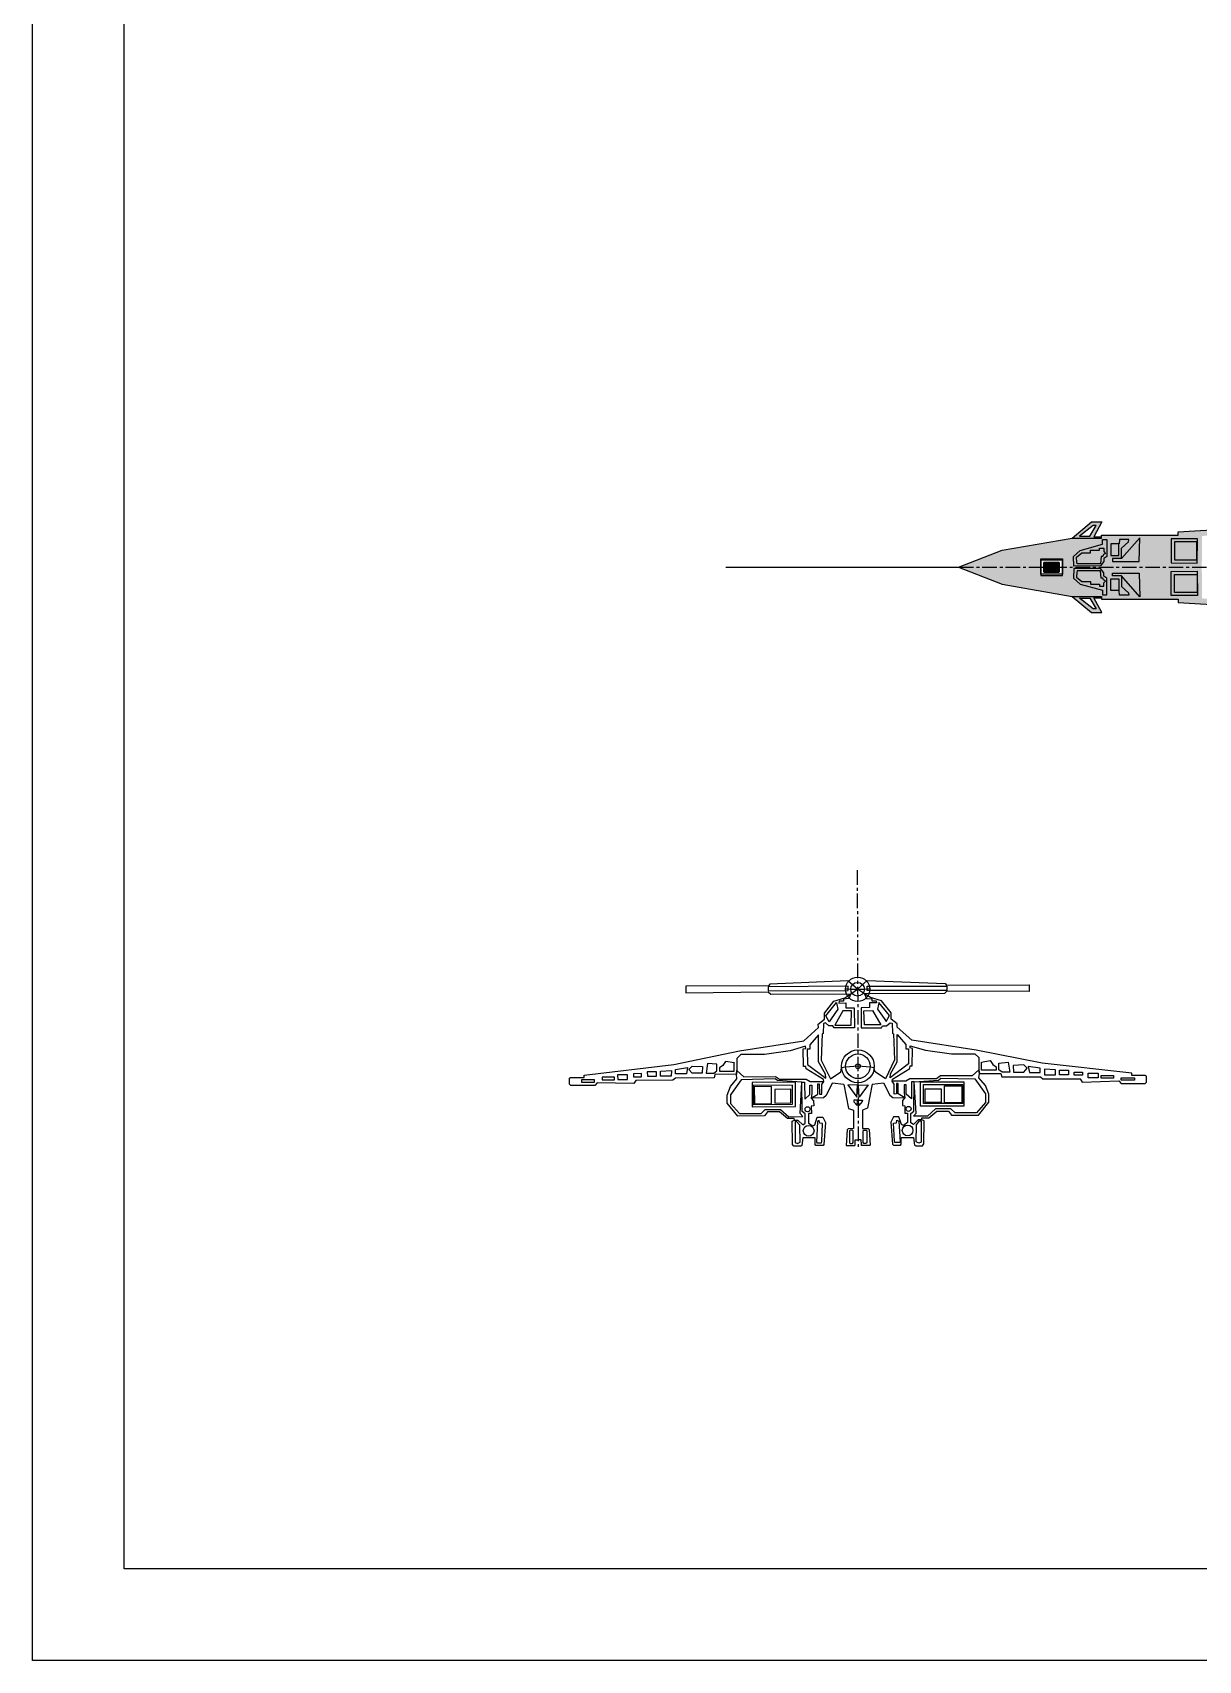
# Model space of a CAD drawing. Header units: millimetres. Extents: x -885 to 9945, y -392 to 6506.
# Drawn here: x -885 to 1656, y -392 to 3158 of the extents above; entities that cross this region are included whole.
import ezdxf

# ---------------------------------------------------------------- set-up
doc = ezdxf.new("R2010")
doc.units = ezdxf.units.MM
doc.linetypes.add('CENTER', pattern=[50.8, 31.75, -6.35, 6.35, -6.35])
doc.layers.get('0').update_dxf_attribs({"color": 50})
doc.layers.add('main', color=1, linetype='Continuous')

msp = doc.modelspace()

# ---------------------------------------------------------------- hatches: boundary and pattern name
at = {"layer": 'main'}
h = msp.add_hatch(dxfattribs=at)
h.set_pattern_fill('HONEY', color=256, style=0)
h.paths.add_polyline_path([(1663.53, 1992.056), (1359.542, 1992.017), (1359.546, 1973.985), (1312.998, 1973.973), (1312.997, 1976.741), (1312.993, 1976.741), (1312.993, 1992.011), (1132.756, 1991.988), (1228.45, 1954.898), (1381.022, 1928.383), (1444.871, 1928.383), (1445.038, 1922.028), (1611.746, 1922.028), (1611.713, 1915.129), (1809.086, 1903.233), (2109.664, 1817.859), (2286.34, 1722.551), (2317.45, 1738.197), (2436.301, 1738.197), (2454.965, 1760.19), (2705.809, 1762.126), (2771.248, 1711.289), (2836.718, 1710.158), (2836.718, 1717.995), (2830.432, 1716.536), (2829.451, 1734.016), (2829.879, 1746.999), (2830.185, 1756.27), (2830.008, 1780.15), (2901.612, 1771.024), (2901.612, 1762.811), (2830.185, 1756.27), (2829.879, 1746.999), (2901.429, 1754.597), (2901.429, 1747.113), (2829.451, 1734.016), (2835.87, 1727.557), (2900.228, 1740.53), (2900.228, 1732.746), (2836.718, 1717.995), (2836.718, 1717.649), (2862.35, 1717.649), (2862.35, 1721.273), (2890.642, 1721.273), (2890.642, 1724.898), (2907.81, 1724.898), (2907.81, 1773.707), (2900.798, 1773.707), (2900.798, 1780.472), (2892.335, 1780.472), (2892.335, 1786.03), (2885.806, 1786.03), (2885.97, 1790.632), (2891.285, 1791.391), (2890.144, 1805.636), (2905.605, 1805.636), (2905.132, 1832.436), (2905.084, 1835.138), (2899.137, 1835.138), (2897.867, 1867.929), (2890.377, 1867.929), (2890.377, 1873.48), (2884.807, 1873.48), (2884.801, 1882.015), (2906.781, 1882.015), (2906.781, 1888.992), (2965.223, 1888.992), (2965.223, 1897.002), (3025.476, 1897.002), (3025.476, 1903.204), (3065.04, 1903.204), (3064.791, 1909.038), (3090.3, 1909.038), (3090.3, 1914.666), (3112.184, 1914.666), (3112.184, 1920.618), (3133.654, 1920.207), (3382.462, 1634.967), (3396.004, 1651.992), (3138.448, 1948.242), (3155.43, 1980.059), (3286.33, 1973.696), (3340.813, 1973.696), (3345.486, 1970.786), (3392.352, 1980.135, -0.02326926), (3391.785, 1992.276), (2349.256, 1992.143), (2349.256, 1948.58), (2420.999, 1948.58), (2420.584, 1989.443), (2428.056, 1989.443), (2428.85, 1948.106), (2818.52, 1949.056), (2818.52, 1968.667), (2828.064, 1968.667), (2828.064, 1949.056), (3108.42, 1948.981), (3124.283, 1924.099), (3108.888, 1923.811), (3108.888, 1916.659), (3084.475, 1916.659), (3084.475, 1912.74), (3058.298, 1911.271), (3058.315, 1906.112), (3018.789, 1906.112), (3018.789, 1900.363), (2961.109, 1900.338), (2961.109, 1895.049), (2826.583, 1895.279), (2826.583, 1941.743), (2828.064, 1949.056), (2818.52, 1949.056), (2818.52, 1896.045), (2772.92, 1895.461), (2772.606, 1889.483), (2767.354, 1895.518), (2763.415, 1889.745), (2742.85, 1884.14), (2742.846, 1852.033), (2718.889, 1850.862), (2646.659, 1840.112), (2504.503, 1791.738), (2485.293, 1791.738), (2457.522, 1770.247), (2501.664, 1782.933), (2739.916, 1819.887), (2763.316, 1790.717), (2763.316, 1774.914), (2750.664, 1769.541), (2705.181, 1770.313), (2702.587, 1766.923), (2697.598, 1770.313), (2691.81, 1764.729), (2462.024, 1764.686), (2457.522, 1770.247), (2407.942, 1748.922, -0.53885353), (2340.982, 1793.013, -1), (2436.974, 1793.013, -0.29966885), (2407.942, 1748.922), (2457.522, 1770.247), (2485.293, 1791.738), (2504.503, 1791.738), (2646.659, 1840.112), (2718.889, 1850.862), (2742.846, 1852.033), (2742.85, 1884.14), (2763.415, 1889.745), (2697.24, 1889.745), (2427.923, 1845.41), (2428.85, 1948.106), (2420.999, 1948.58), (2422.056, 1844.444), (2348.462, 1854.142), (2347.424, 1942.015), (2349.256, 1948.58), (2338.584, 1950.277), (2340.221, 1852.591), (2255.291, 1862.563), (2250.174, 1942.499), (2243.84, 1941.757), (2251.348, 1820.78), (2069.634, 1908.67), (2069.634, 1942.576), (2250.174, 1942.499), (2255.291, 1862.563), (2340.221, 1852.591), (2338.584, 1950.277), (2072.167, 1950.277), (2072.167, 1992.107), (2062.681, 1992.107), (2062.681, 1948.499), (1814.248, 1948.499), (1814.966, 1990.271), (1805.276, 1990.271), (1803.574, 1910.513), (1664.196, 1924.147)])
h.paths.add_polyline_path([(1383.705, 1968.295), (1384.874, 1989.393), (1442.568, 1988.999), (1450.042, 1979.9), (1450.042, 1972.763), (1456.564, 1968.418), (1456.564, 1942.66), (1456.564, 1931.798), (1447.247, 1931.798), (1447.247, 1941.729), (1398.271, 1955.317)], flags=16)
h.paths.add_polyline_path([(1390.742, 1970.254), (1391.338, 1981.567), (1391.696, 1984.306), (1442.585, 1984.306), (1444.254, 1968.467), (1447.472, 1968.467), (1449.14, 1964.418), (1453.788, 1961.798), (1450.213, 1958.106), (1450.213, 1950.485), (1440.678, 1950.485), (1440.678, 1955.01), (1421.252, 1955.01), (1421.252, 1960.846), (1401.826, 1960.846)], flags=0)
h.paths.add_polyline_path([(1465.168, 1966.672), (1482.75, 1966.672), (1482.75, 1941.038), (1483.294, 1941.038), (1484.238, 1931.361), (1504.201, 1931.361), (1503.92, 1936.384), (1488.211, 1950.184), (1488.211, 1973.009), (1468.755, 1972.884), (1468.755, 1979.406), (1527.122, 1979.406), (1528.328, 1927.719), (1488.211, 1973.009), (1488.211, 1950.184), (1503.92, 1936.384), (1504.201, 1931.361), (1484.238, 1931.361), (1483.294, 1941.038), (1465.168, 1941.038)], flags=16)
h.paths.add_polyline_path([(1597.011, 1982.833), (1653.437, 1983.349), (1654.369, 1930.397), (1597.011, 1930.095)], flags=16)
h.paths.add_polyline_path([(1603.906, 1975.943), (1653.103, 1975.943), (1653.103, 1936.986), (1603.906, 1936.986)], flags=0)
h.paths.add_polyline_path([(1814.248, 1941.326), (2062.574, 1941.326), (2062.574, 1862.643), (1813.88, 1919.032), (1815.192, 1939.031)], flags=16)
h.paths.add_polyline_path([(1814.277, 1905.538), (1815.856, 1914.582), (1953.439, 1883.374), (1952.591, 1867.901)], flags=16)
h.paths.add_polyline_path([(1963.628, 1879.299), (1964.896, 1882.47), (2061.604, 1857.786), (2061.604, 1836.122), (1962.925, 1868.553)], flags=16)
h.paths.add_polyline_path([(2071.363, 1896.052), (2145.966, 1857.459), (2145.966, 1827.112), (2071.033, 1857.789)], flags=16)
h.paths.add_polyline_path([(2071.009, 1851.24), (2100.077, 1841.488), (2100.077, 1829.247), (2070.593, 1840.036)], flags=16)
h.paths.add_polyline_path([(2107.759, 1836.924), (2138.073, 1823.023), (2138.488, 1812.234), (2107.759, 1825.305)], flags=16)
h.paths.add_polyline_path([(2146.839, 1817.817), (2255.845, 1771.757), (2255.845, 1749.557), (2146.009, 1810.555)], flags=16)
h.paths.add_polyline_path([(2156.933, 1854.451), (2259.924, 1809.591), (2259.924, 1779.904), (2156.272, 1823.115)], flags=16)
h.paths.add_polyline_path([(2749.799, 1881.252), (2762.277, 1881.786), (2762.277, 1825.499), (2749.977, 1825.499)], flags=16)
h.paths.add_polyline_path([(2770.298, 1880.718), (2776.359, 1880.718), (2776.359, 1887.308), (2801.137, 1887.308), (2801.137, 1821.402), (2812.229, 1814.071), (2812.229, 1819.799), (2808.98, 1819.799), (2808.98, 1889.98), (2815.576, 1889.98), (2822.172, 1882.677), (2826.985, 1888.021), (2884.797, 1888.021), (2826.202, 1834.492), (2825.973, 1818.753), (2820.627, 1818.753), (2820.627, 1813.924), (2812.229, 1814.071), (2808.097, 1811.899), (2811.989, 1808.551), (2829.284, 1808.551), (2829.284, 1801.854), (2853.605, 1801.854), (2853.605, 1787.597), (2821.609, 1787.597), (2817.718, 1781.872), (2807.989, 1781.872), (2808.097, 1811.899), (2812.229, 1814.071), (2801.137, 1821.402), (2800.959, 1819.443), (2776.359, 1819.443), (2770.298, 1826.389)], flags=16)
h.paths.add_polyline_path([(2772.744, 1818.666), (2778.154, 1812.088), (2802.741, 1812.088), (2802.741, 1782.437), (2793.183, 1772.9), (2820.57, 1779.12), (2820.57, 1720.241), (2795.27, 1716.004), (2793.183, 1772.9), (2802.741, 1782.437), (2781.698, 1779.733), (2772.809, 1773.894)], flags=16)
h.paths.add_polyline_path([(2831.401, 1834.068), (2871.563, 1834.425), (2871.563, 1840.141), (2893.849, 1840.141), (2899.137, 1831.686), (2849.039, 1808.226), (2832.235, 1808.226)], flags=16)
h.paths.add_polyline_path([(2855.442, 1856.475), (2894.66, 1850.983), (2864.281, 1840.369), (2839.046, 1840.369)], flags=16)
h.paths.add_polyline_path([(2862.06, 1860.237), (2875.268, 1873.655), (2893.612, 1856.498)], flags=16)
h.paths.add_polyline_path([(2864.423, 1802.197), (2878.191, 1802.197), (2878.191, 1785.794), (2864.423, 1785.794)], flags=16)
h.paths.add_polyline_path([(1664.179, 2059.964), (1803.554, 2073.634), (1805.275, 1993.876), (1814.966, 1993.879), (1814.237, 2035.651), (2062.67, 2035.714), (2062.681, 1992.107), (2072.167, 1992.109), (2072.157, 2033.939), (2338.573, 2034.007), (2340.185, 2131.692), (2255.258, 2121.699), (2250.161, 2041.762), (2069.621, 2041.639), (2069.613, 2075.545), (2251.304, 2163.481), (2243.827, 2042.503), (2250.161, 2041.762), (2255.258, 2121.699), (2340.185, 2131.692), (2338.573, 2034.007), (2349.245, 2035.706), (2347.411, 2042.27), (2348.427, 2130.144), (2422.018, 2139.86), (2420.988, 2035.724), (2428.839, 2036.2), (2427.885, 2138.896), (2697.214, 2094.63), (2763.389, 2094.647), (2742.822, 2100.247), (2742.81, 2132.354), (2718.853, 2133.519), (2646.62, 2144.25), (2504.452, 2192.587), (2485.242, 2192.582), (2457.466, 2214.067), (2407.88, 2235.379, -0.2997382), (2436.924, 2191.283, -1), (2340.931, 2191.283, -0.53877143), (2407.88, 2235.379), (2457.466, 2214.067), (2461.966, 2219.628), (2691.753, 2219.644), (2697.541, 2214.062), (2702.529, 2217.453), (2705.124, 2214.064), (2750.607, 2214.847), (2763.261, 2209.477), (2763.265, 2193.674), (2739.872, 2164.499), (2501.611, 2201.392), (2457.466, 2214.067), (2485.242, 2192.582), (2504.452, 2192.587), (2646.62, 2144.25), (2718.853, 2133.519), (2742.81, 2132.354), (2742.822, 2100.247), (2763.389, 2094.647), (2767.33, 2088.875), (2772.58, 2094.911), (2772.896, 2088.933), (2818.495, 2088.361), (2818.509, 2035.349), (2828.053, 2035.352), (2826.571, 2042.664), (2826.559, 2089.129), (2961.085, 2089.392), (2961.086, 2084.104), (3018.765, 2084.093), (3018.767, 2078.345), (3058.293, 2078.355), (3058.277, 2073.196), (3084.455, 2071.733), (3084.456, 2067.814), (3108.869, 2067.82), (3108.87, 2060.668), (3124.266, 2060.384), (3108.409, 2035.498), (2828.053, 2035.352), (2828.058, 2015.741), (2818.514, 2015.738), (2818.509, 2035.349), (2428.839, 2036.2), (2428.055, 1994.863), (2420.584, 1994.861), (2420.988, 2035.724), (2349.245, 2035.706), (2349.256, 1992.143), (3391.785, 1992.276, -0.02326926), (3392.349, 2004.417), (3345.481, 2013.754), (3340.808, 2010.842), (3286.325, 2010.829), (3155.427, 2004.432), (3138.437, 2036.244), (3395.917, 2332.561), (3382.371, 2349.582), (3133.635, 2064.278), (3112.165, 2063.862), (3112.164, 2069.814), (3090.28, 2069.808), (3090.279, 2075.437), (3064.77, 2075.43), (3065.018, 2081.264), (3025.453, 2081.254), (3025.451, 2087.456), (2965.199, 2087.441), (2965.197, 2095.451), (2906.755, 2095.436), (2906.753, 2102.413), (2884.773, 2102.407), (2884.777, 2110.942), (2890.347, 2110.944), (2890.345, 2116.495), (2897.835, 2116.497), (2899.097, 2149.288), (2905.044, 2149.29), (2905.091, 2151.991), (2905.558, 2178.792), (2890.097, 2178.788), (2891.234, 2193.033), (2885.919, 2193.79), (2885.753, 2198.393), (2892.282, 2198.395), (2892.281, 2203.952), (2900.744, 2203.954), (2900.742, 2210.72), (2907.755, 2210.722), (2907.742, 2259.531), (2890.574, 2259.526), (2890.573, 2263.151), (2862.281, 2263.144), (2862.28, 2266.768), (2836.648, 2266.761), (2836.647, 2274.252), (2771.176, 2273.104), (2705.751, 2222.251), (2454.906, 2224.123), (2436.236, 2246.112), (2317.386, 2246.081), (2286.271, 2261.719), (2109.62, 2166.366), (1809.063, 2080.915), (1611.694, 2068.969), (1611.728, 2062.07), (1445.02, 2062.028), (1444.854, 2055.673), (1381.006, 2055.656), (1228.441, 2029.103), (1132.756, 1991.988), (1312.993, 1992.011), (1312.989, 2007.281), (1312.993, 2010.049), (1359.542, 2010.049), (1359.542, 1992.017), (1663.53, 1992.056)])
h.paths.add_polyline_path([(1383.699, 2015.745), (1398.261, 2028.727), (1447.234, 2042.327), (1447.232, 2052.258), (1456.549, 2052.261), (1456.552, 2041.399), (1456.558, 2015.641), (1450.038, 2011.295), (1450.039, 2004.157), (1442.567, 1995.056), (1384.873, 1994.647)], flags=16)
h.paths.add_polyline_path([(1390.737, 2013.788), (1401.818, 2023.199), (1421.244, 2023.204), (1421.243, 2029.04), (1440.669, 2029.045), (1440.668, 2033.57), (1450.202, 2033.572), (1450.204, 2025.951), (1453.78, 2022.26), (1449.133, 2019.639), (1447.466, 2015.589), (1444.248, 2015.588), (1442.583, 1999.749), (1391.694, 1999.736), (1391.336, 2002.475)], flags=0)
h.paths.add_polyline_path([(1465.155, 2043.023), (1483.281, 2043.028), (1484.222, 2052.704), (1504.186, 2052.71), (1503.905, 2047.687), (1488.2, 2033.883), (1488.206, 2011.058), (1528.312, 2056.358), (1527.119, 2004.671), (1468.752, 2004.656), (1468.75, 2011.178), (1488.206, 2011.058), (1488.2, 2033.883), (1503.905, 2047.687), (1504.186, 2052.71), (1484.222, 2052.704), (1483.281, 2043.028), (1482.737, 2043.028), (1482.744, 2017.394), (1465.162, 2017.389)], flags=16)
h.paths.add_polyline_path([(1596.995, 2053.999), (1654.353, 2053.712), (1653.435, 2000.76), (1597.008, 2001.261)], flags=16)
h.paths.add_polyline_path([(1603.892, 2047.11), (1653.089, 2047.123), (1653.099, 2008.166), (1603.902, 2008.153)], flags=0)
h.paths.add_polyline_path([(1814.235, 2042.824), (1815.179, 2045.119), (1813.861, 2065.117), (2062.541, 2121.571), (2062.561, 2042.887)], flags=16)
h.paths.add_polyline_path([(1814.255, 2078.612), (1952.559, 2116.284), (1953.411, 2100.811), (1815.836, 2069.568)], flags=16)
h.paths.add_polyline_path([(1963.6, 2104.888), (1962.894, 2115.635), (2061.564, 2148.091), (2061.57, 2126.427), (1964.868, 2101.718)], flags=16)
h.paths.add_polyline_path([(2071.339, 2088.164), (2070.999, 2126.427), (2145.924, 2157.122), (2145.932, 2126.776)], flags=16)
h.paths.add_polyline_path([(2070.973, 2132.976), (2070.555, 2144.179), (2100.035, 2154.975), (2100.038, 2142.734)], flags=16)
h.paths.add_polyline_path([(2107.72, 2147.301), (2107.717, 2158.919), (2138.443, 2171.998), (2138.03, 2161.209)], flags=16)
h.paths.add_polyline_path([(2146.795, 2166.418), (2145.962, 2173.679), (2255.783, 2234.705), (2255.789, 2212.505)], flags=16)
h.paths.add_polyline_path([(2156.897, 2129.786), (2156.229, 2161.122), (2259.87, 2204.359), (2259.877, 2174.673)], flags=16)
h.paths.add_polyline_path([(2749.771, 2103.136), (2749.935, 2158.889), (2762.234, 2158.892), (2762.249, 2102.605)], flags=16)
h.paths.add_polyline_path([(2770.27, 2103.676), (2770.256, 2158.004), (2776.315, 2164.952), (2800.915, 2164.958), (2801.094, 2162.999), (2812.184, 2170.332), (2808.051, 2172.503), (2807.936, 2202.531), (2817.664, 2202.533), (2821.557, 2196.81), (2853.553, 2196.818), (2853.556, 2182.56), (2829.235, 2182.554), (2829.237, 2175.857), (2811.942, 2175.853), (2808.051, 2172.503), (2812.184, 2170.332), (2820.582, 2170.482), (2820.583, 2165.653), (2825.929, 2165.655), (2826.162, 2149.915), (2884.77, 2096.401), (2826.958, 2096.386), (2822.144, 2101.729), (2815.55, 2094.425), (2808.954, 2094.423), (2808.937, 2164.604), (2812.186, 2164.605), (2812.184, 2170.332), (2801.094, 2162.999), (2801.11, 2097.093), (2776.333, 2097.086), (2776.331, 2103.677)], flags=16)
h.paths.add_polyline_path([(2772.7, 2165.727), (2772.753, 2210.499), (2781.644, 2204.663), (2802.687, 2201.964), (2793.128, 2211.499), (2795.2, 2268.395), (2820.501, 2264.165), (2820.516, 2205.286), (2793.128, 2211.499), (2802.687, 2201.964), (2802.695, 2172.313), (2778.108, 2172.307)], flags=16)
h.paths.add_polyline_path([(2831.361, 2150.341), (2832.188, 2176.183), (2848.992, 2176.187), (2899.096, 2152.74), (2893.81, 2144.283), (2871.524, 2144.278), (2871.523, 2149.994)], flags=16)
h.paths.add_polyline_path([(2829.954, 2204.258), (2830.125, 2228.138), (2829.817, 2237.409), (2829.385, 2250.392), (2830.362, 2267.873), (2900.162, 2251.68), (2900.164, 2243.896), (2835.803, 2256.853), (2829.385, 2250.392), (2901.367, 2237.313), (2901.368, 2229.83), (2829.817, 2237.409), (2830.125, 2228.138), (2901.553, 2221.616), (2901.555, 2213.402)], flags=16)
h.paths.add_polyline_path([(2855.407, 2127.94), (2894.624, 2133.442), (2864.242, 2144.048), (2839.008, 2144.042)], flags=16)
h.paths.add_polyline_path([(2862.027, 2124.179), (2893.578, 2127.927), (2875.238, 2110.764)], flags=16)
h.paths.add_polyline_path([(2864.375, 2182.22), (2864.37, 2198.624), (2878.139, 2198.627), (2878.143, 2182.223)], flags=16)
h = msp.add_hatch(color=256, dxfattribs=at)
h.set_gradient(color1=(0, 0, 255), color2=(255, 255, 0), tint=1)
h.paths.add_polyline_path([(1445.579, 2090.943), (1422.948, 2090.937), (1381.006, 2055.656), (1444.854, 2055.673), (1444.927, 2058.46), (1427.894, 2058.456)])
h.paths.add_polyline_path([(1433.443, 2082.922), (1419.253, 2059.482), (1397.238, 2059.682), (1426.448, 2082.92)], flags=16)
h.paths.add_polyline_path([(1427.911, 1925.596), (1444.944, 1925.596), (1444.871, 1928.383), (1381.022, 1928.383), (1422.973, 1893.113), (1445.605, 1893.113)])
h.paths.add_polyline_path([(1433.466, 1901.131), (1426.471, 1901.131), (1397.255, 1924.362), (1419.27, 1924.568)], flags=16)
h = msp.add_hatch(color=256, dxfattribs=at)
h.set_gradient(color1=(0, 0, 255), color2=(255, 255, 0), tint=1)
h.paths.add_polyline_path([(1352.721, 2002.413), (1319.39, 2002.405), (1319.39, 1992.012), (1352.723, 1992.016)])
h.paths.add_polyline_path([(1352.723, 1992.016), (1319.39, 1992.012), (1319.393, 1981.619), (1352.723, 1981.619)])
h.paths.add_polyline_path([(1456.552, 2041.399), (1456.549, 2052.261), (1447.232, 2052.258), (1447.234, 2042.327), (1398.261, 2028.727), (1383.699, 2015.745), (1384.873, 1994.647), (1442.567, 1995.056), (1450.039, 2004.157), (1450.038, 2011.295), (1456.558, 2015.641)])
h.paths.add_polyline_path([(1450.202, 2033.572), (1450.204, 2025.951), (1453.78, 2022.26), (1449.133, 2019.639), (1447.466, 2015.589), (1444.248, 2015.588), (1442.583, 1999.749), (1391.694, 1999.736), (1391.336, 2002.475), (1390.737, 2013.788), (1401.818, 2023.199), (1421.244, 2023.204), (1421.243, 2029.04), (1440.669, 2029.045), (1440.668, 2033.57)], flags=16)
h.paths.add_polyline_path([(1456.564, 1968.418), (1450.042, 1972.763), (1450.042, 1979.9), (1442.568, 1988.999), (1384.874, 1989.393), (1383.705, 1968.295), (1398.271, 1955.317), (1447.247, 1941.729), (1447.247, 1931.798), (1456.564, 1931.798), (1456.564, 1942.66)])
h.paths.add_polyline_path([(1421.252, 1955.01), (1421.252, 1960.846), (1401.826, 1960.846), (1390.742, 1970.254), (1391.338, 1981.567), (1391.696, 1984.306), (1442.585, 1984.306), (1444.254, 1968.467), (1447.472, 1968.467), (1449.14, 1964.418), (1453.788, 1961.798), (1450.213, 1958.106), (1450.213, 1950.485), (1440.678, 1950.485), (1440.678, 1955.01)], flags=16)
h = msp.add_hatch(color=256, dxfattribs=at)
h.set_gradient(color1=(0, 0, 255), color2=(255, 255, 0), tint=1)
h.paths.add_polyline_path([(1482.737, 2043.028), (1465.155, 2043.023), (1465.162, 2017.389), (1482.744, 2017.394)])
h.paths.add_polyline_path([(1482.75, 1966.672), (1465.168, 1966.672), (1465.168, 1941.038), (1482.75, 1941.038)])
h = msp.add_hatch(color=256, dxfattribs=at)
h.set_gradient(color1=(0, 0, 255), color2=(255, 255, 0), tint=1)
h.paths.add_polyline_path([(1528.312, 2056.358), (1488.206, 2011.058), (1468.75, 2011.178), (1468.752, 2004.656), (1527.119, 2004.671)])
h.paths.add_polyline_path([(1527.122, 1979.406), (1468.755, 1979.406), (1468.755, 1972.884), (1488.211, 1973.009), (1528.328, 1927.719)])
h = msp.add_hatch(color=256, dxfattribs=at)
h.set_gradient(color1=(0, 0, 255), color2=(255, 255, 0), tint=1)
h.paths.add_polyline_path([(1654.353, 2053.712), (1596.995, 2053.999), (1597.008, 2001.261), (1653.435, 2000.76)])
h.paths.add_polyline_path([(1603.892, 2047.11), (1653.089, 2047.123), (1653.099, 2008.166), (1603.902, 2008.153)], flags=16)
h.paths.add_polyline_path([(1653.437, 1983.349), (1597.011, 1982.833), (1597.011, 1930.095), (1654.369, 1930.397)])
h.paths.add_polyline_path([(1603.906, 1975.943), (1653.103, 1975.943), (1653.103, 1936.986), (1603.906, 1936.986)], flags=16)
h = msp.add_hatch(color=256, dxfattribs=at)
h.set_gradient(color1=(0, 0, 255), color2=(255, 255, 0), tint=1)
h.paths.add_polyline_path([(1352.721, 2002.413), (1319.39, 2002.405), (1319.39, 1992.012), (1352.723, 1992.016)])
h.paths.add_polyline_path([(1352.723, 1992.016), (1319.39, 1992.012), (1319.393, 1981.619), (1352.723, 1981.619)])

# ---------------------------------------------------------------- linework, layer by layer
for p, q in [((1381.006, 2055.656), (1422.948, 2090.937)), ((1426.448, 2082.92), (1397.238, 2059.682)), ((1397.238, 2059.682), (1419.253, 2059.482)), ((1419.253, 2059.482), (1433.443, 2082.922)), ((1422.948, 2090.937), (1445.579, 2090.943)), ((1433.443, 2082.922), (1426.448, 2082.92)), ((1445.579, 2090.943), (1427.894, 2058.456)), ((1444.854, 2055.673), (1445.02, 2062.028)), ((1445.02, 2062.028), (1611.728, 2062.07)), ((1611.694, 2068.969), (1809.063, 2080.915)), ((1611.728, 2062.07), (1611.694, 2068.969)), ((1132.922, 1992.053), (1228.441, 2029.103)), ((1228.441, 2029.103), (1381.006, 2055.656)), ((1381.006, 2055.656), (1444.854, 2055.673)), ((1383.699, 2015.745), (1398.261, 2028.727)), ((1398.261, 2028.727), (1447.234, 2042.327)), ((1421.243, 2029.04), (1440.669, 2029.045)), ((1421.244, 2023.204), (1421.243, 2029.04)), ((1427.894, 2058.456), (1444.927, 2058.46)), ((1440.668, 2033.57), (1450.202, 2033.572)), ((1440.669, 2029.045), (1440.668, 2033.57)), ((1447.232, 2052.258), (1456.549, 2052.261)), ((1447.234, 2042.327), (1447.232, 2052.258)), ((1450.202, 2033.572), (1450.204, 2025.951)), ((1450.204, 2025.951), (1453.78, 2022.26)), ((1456.549, 2052.261), (1456.552, 2041.399)), ((1456.552, 2041.399), (1456.558, 2015.641)), ((1483.281, 2043.028), (1465.155, 2043.023)), ((1465.155, 2043.023), (1465.162, 2017.389)), ((1482.744, 2017.394), (1482.737, 2043.028)), ((1484.222, 2052.704), (1483.281, 2043.028)), ((1504.186, 2052.71), (1484.222, 2052.704)), ((1488.2, 2033.883), (1503.905, 2047.687)), ((1488.206, 2011.058), (1488.2, 2033.883)), ((1528.312, 2056.358), (1488.206, 2011.058)), ((1503.905, 2047.687), (1504.186, 2052.71)), ((1527.119, 2004.671), (1528.312, 2056.358)), ((626.209, 1991.924), (626.209, 1991.924)), ((626.209, 1991.924), (1132.922, 1991.924)), ((1132.922, 1991.924), (1228.45, 1954.898)), ((1384.873, 1994.647), (1383.699, 2015.745)), ((1384.874, 1989.393), (1383.705, 1968.295)), ((1442.567, 1995.056), (1384.873, 1994.647)), ((1442.568, 1988.999), (1384.874, 1989.393)), ((1390.737, 2013.788), (1401.818, 2023.199)), ((1391.336, 2002.475), (1390.737, 2013.788)), ((1391.694, 1999.736), (1391.336, 2002.475)), ((1442.583, 1999.749), (1391.694, 1999.736)), ((1401.818, 2023.199), (1421.244, 2023.204)), ((1450.039, 2004.157), (1442.567, 1995.056)), ((1450.042, 1979.9), (1442.568, 1988.999)), ((1444.248, 2015.588), (1442.583, 1999.749)), ((1447.466, 2015.589), (1444.248, 2015.588)), ((1449.133, 2019.639), (1447.466, 2015.589)), ((1453.78, 2022.26), (1449.133, 2019.639)), ((1456.558, 2015.641), (1450.038, 2011.295)), ((1450.038, 2011.295), (1450.039, 2004.157)), ((1465.162, 2017.389), (1482.744, 2017.394)), ((1488.206, 2011.058), (1468.75, 2011.178)), ((1468.75, 2011.178), (1468.752, 2004.656)), ((1468.752, 2004.656), (1527.119, 2004.671)), ((1228.45, 1954.898), (1381.022, 1928.383)), ((1383.705, 1968.295), (1398.271, 1955.317)), ((1391.338, 1981.567), (1390.742, 1970.254)), ((1390.742, 1970.254), (1401.826, 1960.846)), ((1391.696, 1984.306), (1391.338, 1981.567)), ((1442.585, 1984.306), (1391.696, 1984.306)), ((1398.271, 1955.317), (1447.247, 1941.729)), ((1401.826, 1960.846), (1421.252, 1960.846)), ((1421.252, 1960.846), (1421.252, 1955.01)), ((1421.252, 1955.01), (1440.678, 1955.01)), ((1440.678, 1955.01), (1440.678, 1950.485)), ((1444.254, 1968.467), (1442.585, 1984.306)), ((1447.472, 1968.467), (1444.254, 1968.467)), ((1449.14, 1964.418), (1447.472, 1968.467)), ((1453.788, 1961.798), (1449.14, 1964.418)), ((1450.042, 1972.763), (1450.042, 1979.9)), ((1456.564, 1968.418), (1450.042, 1972.763)), ((1450.213, 1958.106), (1453.788, 1961.798)), ((1450.213, 1950.485), (1450.213, 1958.106)), ((1456.564, 1942.66), (1456.564, 1968.418)), ((1465.168, 1941.038), (1465.168, 1966.672)), ((1465.168, 1966.672), (1482.75, 1966.672)), ((1468.755, 1972.884), (1468.755, 1979.406)), ((1468.755, 1979.406), (1527.122, 1979.406)), ((1488.211, 1973.009), (1468.755, 1972.884)), ((1482.75, 1966.672), (1482.75, 1941.038)), ((1528.328, 1927.719), (1488.211, 1973.009)), ((1488.211, 1973.009), (1488.211, 1950.184)), ((1527.122, 1979.406), (1528.328, 1927.719)), ((1381.022, 1928.383), (1444.871, 1928.383)), ((1381.022, 1928.383), (1422.973, 1893.113)), ((1397.255, 1924.362), (1419.27, 1924.568)), ((1426.471, 1901.131), (1397.255, 1924.362)), ((1419.27, 1924.568), (1433.466, 1901.131)), ((1445.605, 1893.113), (1427.911, 1925.596)), ((1427.911, 1925.596), (1444.944, 1925.596)), ((1440.678, 1950.485), (1450.213, 1950.485)), ((1444.871, 1928.383), (1445.038, 1922.028)), ((1445.038, 1922.028), (1611.746, 1922.028)), ((1447.247, 1941.729), (1447.247, 1931.798)), ((1447.247, 1931.798), (1456.564, 1931.798)), ((1456.564, 1931.798), (1456.564, 1942.66)), ((1483.294, 1941.038), (1465.168, 1941.038)), ((1484.238, 1931.361), (1483.294, 1941.038)), ((1504.201, 1931.361), (1484.238, 1931.361)), ((1488.211, 1950.184), (1503.92, 1936.384)), ((1503.92, 1936.384), (1504.201, 1931.361)), ((1611.746, 1922.028), (1611.713, 1915.129)), ((1422.973, 1893.113), (1445.605, 1893.113)), ((1433.466, 1901.131), (1426.471, 1901.131)), ((1611.713, 1915.129), (1809.086, 1903.233)), ((719.161, 1079.158), (538.897, 1078.581)), ((538.897, 1078.581), (539.003, 1063.961)), ((539.003, 1063.961), (718.511, 1066.299)), ((718.511, 1066.299), (723.927, 1060.817)), ((722.165, 1082.752), (719.161, 1079.158)), ((892.056, 1090.3), (722.165, 1082.752)), ((913.253, 1071.63), (892.056, 1090.3)), ((898.606, 1061.882), (913.253, 1071.63)), ((913.253, 1071.63), (934.313, 1090.454)), ((913.253, 1071.63), (913.253, 1071.63)), ((913.253, 1071.63), (913.253, 1071.63)), ((913.253, 1071.63), (913.253, 1071.63)), ((927.971, 1061.99), (913.253, 1071.63)), ((913.253, 1071.63), (913.253, 1071.63)), ((913.253, 1071.63), (913.253, 1071.63)), ((913.253, 1071.63), (913.253, 1071.63)), ((934.313, 1090.454), (1104.255, 1084.147)), ((1108.029, 1067.721), (1102.653, 1062.199)), ((1104.255, 1084.147), (1107.286, 1080.575)), ((1107.286, 1080.575), (1287.549, 1081.314)), ((1287.549, 1066.693), (1108.029, 1067.721)), ((1287.549, 1081.314), (1287.549, 1066.693)), ((723.927, 1060.817), (898.606, 1061.882)), ((840.711, 1019.407), (861.553, 1045.777)), ((844.064, 1013.775), (867.12, 1042.601)), ((861.553, 1045.777), (885.384, 1053.247)), ((867.12, 1042.601), (867.726, 1038.463)), ((867.726, 1038.463), (870.335, 1028.123)), ((873.161, 1045.822), (872.609, 1041.705)), ((872.609, 1041.705), (887.418, 1041.813)), ((882.467, 1045.89), (873.161, 1045.822)), ((894.415, 1051.745), (882.435, 1050.316)), ((882.435, 1050.316), (882.467, 1045.89)), ((885.384, 1053.247), (898.606, 1061.882)), ((887.418, 1041.813), (887.566, 1031.533)), ((887.566, 1031.533), (905.962, 1031.253)), ((898.606, 1061.882), (894.415, 1051.745)), ((905.962, 1031.253), (906.279, 987.707)), ((939.232, 1031.721), (920.839, 1031.308)), ((920.839, 1031.308), (920.839, 987.76)), ((1102.653, 1062.199), (927.971, 1061.99)), ((941.255, 1053.451), (927.971, 1061.99)), ((927.971, 1061.99), (932.236, 1051.883)), ((932.236, 1051.883), (944.227, 1050.541)), ((939.305, 1042.002), (939.232, 1031.721)), ((954.114, 1042.002), (939.305, 1042.002)), ((965.141, 1046.155), (941.255, 1053.451)), ((944.227, 1050.541), (944.227, 1046.115)), ((944.227, 1046.115), (953.533, 1046.115)), ((953.533, 1046.115), (954.114, 1042.002)), ((959.021, 1038.796), (956.487, 1028.438)), ((959.597, 1042.939), (959.021, 1038.796)), ((982.862, 1014.282), (959.597, 1042.939)), ((986.175, 1019.938), (965.141, 1046.155)), ((827.539, 995.693), (840.806, 1006.299)), ((827.999, 988.051), (827.539, 995.693)), ((838.533, 997.161), (838.233, 975.179)), ((843.068, 998.257), (838.533, 997.161)), ((840.806, 1006.299), (840.711, 1019.407)), ((850.656, 991.606), (843.068, 998.257)), ((851.367, 1000.686), (844.064, 1013.775)), ((855.861, 1007.186), (851.367, 1000.686)), ((870.335, 1028.123), (855.861, 1007.186)), ((881.239, 1024.879), (863.323, 993.454)), ((899.801, 1024.435), (881.239, 1024.879)), ((899.114, 993.715), (899.801, 1024.435)), ((927.05, 1024.535), (945.608, 1025.114)), ((927.961, 993.82), (927.05, 1024.535)), ((945.608, 1025.114), (963.753, 993.82)), ((956.487, 1028.438), (971.115, 1007.607)), ((971.115, 1007.607), (975.655, 1001.14)), ((975.655, 1001.14), (982.862, 1014.282)), ((976.432, 992.065), (983.972, 998.771)), ((983.972, 998.771), (988.515, 997.708)), ((986.175, 1006.83), (986.175, 1019.938)), ((999.519, 996.321), (986.175, 1006.83)), ((988.515, 997.708), (988.976, 975.729)), ((999.115, 988.675), (999.519, 996.321)), ((655.726, 937.254), (796.057, 959.479)), ((796.057, 959.479), (827.999, 988.051)), ((827.974, 972.383), (808.975, 950.364)), ((828.179, 913.125), (827.748, 972.121)), ((836.093, 974.188), (833.831, 917.32)), ((838.233, 975.179), (836.093, 974.188)), ((859.355, 991.67), (850.656, 991.606)), ((861.79, 987.383), (859.355, 991.67)), ((906.279, 987.707), (861.79, 987.383)), ((863.323, 993.454), (899.114, 993.715)), ((920.839, 987.76), (965.33, 987.76)), ((963.753, 993.82), (927.961, 993.82)), ((965.33, 987.76), (967.733, 992.065)), ((967.733, 992.065), (976.432, 992.065)), ((988.976, 975.729), (991.122, 974.753)), ((991.122, 974.753), (993.8, 917.904)), ((1031.265, 960.338), (999.115, 988.675)), ((999.254, 973.008), (1018.413, 951.128)), ((999.482, 913.75), (999.482, 972.747)), ((1171.754, 939.137), (1031.265, 960.338)), ((512.22, 907.72), (655.726, 937.254)), ((658.496, 929.219), (649.853, 920.836)), ((709.963, 929.595), (658.496, 929.219)), ((765.916, 937.566), (709.963, 929.595)), ((799.952, 947.646), (765.916, 937.566)), ((794.754, 941.903), (799.988, 942.808)), ((795.463, 903.523), (794.754, 941.903)), ((799.988, 942.808), (799.952, 947.646)), ((809.045, 940.791), (803.571, 940.751)), ((803.571, 940.751), (803.811, 907.932)), ((808.975, 950.364), (809.045, 940.791)), ((1018.413, 951.128), (1018.413, 941.555)), ((1018.413, 941.555), (1023.888, 941.555)), ((1023.888, 941.555), (1023.888, 908.736)), ((1027.456, 943.638), (1027.456, 948.477)), ((1027.456, 948.477), (1061.565, 938.645)), ((1032.696, 942.771), (1027.456, 943.638)), ((1032.267, 904.387), (1032.696, 942.771)), ((1061.565, 938.645), (1117.575, 931.082)), ((1117.575, 931.082), (1169.043, 931.082)), ((1169.043, 931.082), (1177.747, 922.763)), ((1315.472, 910.652), (1171.754, 939.137)), ((316.827, 884.063), (512.22, 907.72)), ((483.402, 893.024), (507.268, 894.63)), ((483.481, 882.288), (483.402, 893.024)), ((507.268, 894.63), (506.879, 882.459)), ((516.327, 896.605), (542.56, 900.852)), ((516.394, 887.3), (516.327, 896.605)), ((540.031, 887.473), (516.394, 887.3)), ((542.56, 900.852), (540.031, 887.473)), ((545.043, 896.84), (552.39, 904.29)), ((552.505, 888.543), (545.043, 896.84)), ((552.39, 904.29), (575.083, 903.024)), ((574.471, 888.704), (552.505, 888.543)), ((575.083, 903.024), (574.471, 888.704)), ((586.015, 910.023), (583.066, 888.766)), ((583.066, 888.766), (599.779, 888.888)), ((606.324, 908.262), (586.015, 910.023)), ((599.779, 888.888), (606.43, 893.709)), ((606.43, 893.709), (606.324, 908.262)), ((619.474, 905.734), (612.111, 900.431)), ((612.111, 900.431), (612.165, 893.035)), ((612.165, 893.035), (644.159, 893.268)), ((625.142, 914.364), (619.474, 905.734)), ((644.507, 910.927), (625.142, 914.364)), ((644.159, 893.268), (644.029, 911.012)), ((648.904, 886.229), (650.046, 894.366)), ((650.046, 894.366), (648.904, 886.229)), ((649.853, 920.836), (650.046, 894.366)), ((650.046, 894.366), (664.904, 880.86)), ((800.137, 903.557), (795.463, 903.523)), ((800.82, 897.921), (800.137, 903.557)), ((838.978, 875.116), (800.82, 897.921)), ((803.811, 907.932), (843.716, 878.138)), ((842.969, 886.794), (828.179, 913.125)), ((833.831, 917.32), (853.784, 876.133)), ((853.784, 876.133), (876.528, 891.645)), ((876.528, 891.645), (878.256, 900.027)), ((951.291, 891.918), (949.502, 900.287)), ((974.148, 876.573), (951.291, 891.918)), ((993.8, 917.904), (974.148, 876.573)), ((1023.888, 908.736), (984.201, 878.651)), ((984.885, 887.311), (999.482, 913.75)), ((988.961, 875.663), (1026.951, 898.747)), ((1026.951, 898.747), (1027.593, 904.387)), ((1027.593, 904.387), (1032.267, 904.387)), ((1177.747, 896.291), (1162.988, 882.678)), ((1177.701, 878.301), (1178.949, 888.164)), ((1177.747, 922.763), (1177.747, 896.291)), ((1178.949, 888.164), (1177.747, 896.291)), ((1177.747, 896.291), (1178.949, 888.164)), ((1178.949, 888.164), (1225.538, 888.164)), ((1183.165, 912.893), (1202.505, 916.471)), ((1183.642, 895.237), (1183.642, 912.981)), ((1215.637, 895.237), (1183.642, 895.237)), ((1202.505, 916.471), (1208.235, 907.882)), ((1208.235, 907.882), (1215.637, 902.633)), ((1215.637, 902.633), (1215.637, 895.237)), ((1221.367, 910.507), (1241.662, 912.415)), ((1221.367, 895.953), (1221.367, 910.507)), ((1228.052, 891.181), (1221.367, 895.953)), ((1225.538, 888.164), (1227.502, 880.872)), ((1244.766, 891.181), (1228.052, 891.181)), ((1241.662, 912.415), (1244.766, 891.181)), ((1275.328, 906.928), (1252.645, 905.496)), ((1252.645, 905.496), (1253.361, 891.181)), ((1253.361, 891.181), (1275.328, 891.181)), ((1282.729, 899.532), (1275.328, 906.928)), ((1275.328, 891.181), (1282.729, 899.532)), ((1285.183, 903.562), (1287.809, 890.202)), ((1311.447, 899.506), (1285.183, 903.562)), ((1287.809, 890.202), (1311.447, 890.202)), ((1311.447, 890.202), (1311.447, 899.506)), ((1511.032, 888.421), (1315.472, 910.652)), ((1320.52, 897.598), (1320.997, 885.43)), ((1344.396, 896.166), (1320.52, 897.598)), ((1344.396, 885.43), (1344.396, 896.166)), ((1511.032, 883.962), (1511.032, 888.421)), ((285.096, 877.469), (287.483, 879.389)), ((285.189, 864.73), (285.096, 877.469)), ((288.044, 861.774), (285.189, 864.73)), ((287.483, 879.389), (316.86, 879.604)), ((340.129, 862.154), (288.044, 861.774)), ((316.86, 879.604), (316.827, 884.063)), ((345.141, 867.723), (340.129, 862.154)), ((425.265, 865.846), (345.141, 867.723)), ((429.426, 872.568), (425.265, 865.846)), ((510.632, 873.16), (429.426, 872.568)), ((506.879, 882.459), (483.481, 882.288)), ((515.929, 877.967), (510.632, 873.16)), ((600.405, 878.583), (515.929, 877.967)), ((602.316, 885.889), (600.405, 878.583)), ((648.904, 886.229), (602.316, 885.889)), ((628.726, 840.803), (635.784, 859.439)), ((635.784, 859.439), (650.224, 876.376)), ((659.218, 874.377), (636.282, 841.27)), ((650.224, 876.376), (648.904, 886.229)), ((733.231, 876.582), (659.218, 874.377)), ((664.904, 880.86), (734.158, 881.365)), ((738.581, 872.433), (733.231, 876.582)), ((734.158, 881.365), (742.906, 875.379)), ((791.791, 869.1), (738.581, 872.433)), ((742.906, 875.379), (800.806, 875.801)), ((787.801, 800.612), (791.791, 869.1)), ((791.791, 869.1), (797.617, 869.142)), ((792.367, 804.845), (791.791, 869.1)), ((797.617, 869.142), (797.888, 832.091)), ((800.806, 875.801), (809.548, 870.571)), ((808.787, 862.872), (813.554, 862.907)), ((808.936, 842.494), (808.787, 862.872)), ((809.548, 870.571), (839.445, 870.789)), ((813.554, 862.907), (813.691, 844.117)), ((826.25, 865.381), (829.693, 865.407)), ((826.414, 842.886), (826.25, 865.381)), ((826.25, 865.381), (826.25, 865.381)), ((829.693, 865.407), (829.857, 842.911)), ((835.145, 842.613), (835.251, 864.109)), ((835.251, 864.109), (839.445, 870.789)), ((839.445, 870.789), (838.978, 875.116)), ((843.716, 878.138), (842.969, 886.794)), ((857.98, 867.219), (844.791, 839.973)), ((883.203, 864.255), (857.98, 867.219)), ((883.203, 864.255), (893.547, 812.015)), ((912.81, 862.311), (892.042, 862.932)), ((892.042, 862.932), (911.887, 836.587)), ((911.887, 836.587), (912.81, 862.311)), ((915.224, 862.32), (935.987, 863.092)), ((916.335, 836.603), (915.224, 862.32)), ((935.987, 863.092), (916.335, 836.603)), ((944.816, 864.48), (934.853, 812.165)), ((944.816, 864.48), (970.016, 867.628)), ((970.016, 867.628), (983.404, 840.479)), ((984.201, 878.651), (984.885, 887.311)), ((988.526, 871.333), (988.961, 875.663)), ((1018.423, 871.333), (988.526, 871.333)), ((992.767, 864.683), (988.526, 871.333)), ((993.031, 843.189), (992.767, 864.683)), ((1001.76, 866.022), (998.317, 866.022)), ((998.317, 866.022), (998.317, 843.526)), ((1001.76, 843.526), (1001.76, 866.022)), ((1001.76, 866.022), (1001.76, 866.022)), ((1019.24, 863.64), (1014.473, 863.64)), ((1014.473, 863.64), (1014.473, 844.849)), ((1027.127, 876.627), (1018.423, 871.333)), ((1019.24, 843.261), (1019.24, 863.64)), ((1085.029, 876.627), (1027.127, 876.627)), ((1036.191, 869.992), (1030.364, 869.992)), ((1030.364, 869.992), (1030.364, 832.94)), ((1036.083, 805.734), (1036.191, 869.992)), ((1036.191, 869.992), (1089.374, 873.713)), ((1040.68, 801.535), (1036.191, 869.992)), ((1093.733, 882.678), (1085.029, 876.627)), ((1089.374, 873.713), (1094.694, 877.902)), ((1162.988, 882.678), (1093.733, 882.678)), ((1094.694, 877.902), (1168.721, 876.237)), ((1168.721, 876.237), (1191.899, 843.298)), ((1192.264, 861.47), (1177.701, 878.301)), ((1199.457, 842.886), (1192.264, 861.47)), ((1227.502, 880.872), (1311.98, 880.872)), ((1311.98, 880.872), (1317.312, 876.104)), ((1317.312, 876.104), (1398.521, 876.104)), ((1320.997, 885.43), (1344.396, 885.43)), ((1398.521, 876.104), (1402.731, 869.413)), ((1402.731, 869.413), (1482.839, 871.875)), ((1482.839, 871.875), (1487.891, 866.343)), ((1487.891, 866.343), (1539.977, 866.343)), ((1540.41, 883.962), (1511.032, 883.962)), ((1539.977, 866.343), (1542.811, 869.32)), ((1542.811, 882.059), (1540.41, 883.962)), ((1542.811, 869.32), (1542.811, 882.059)), ((628.854, 823.271), (628.726, 840.803)), ((651.871, 794.86), (628.854, 823.271)), ((636.282, 841.27), (636.219, 822.758)), ((636.219, 822.758), (655.829, 800.598)), ((797.888, 832.091), (808.936, 842.494)), ((813.691, 844.117), (811.973, 834.251)), ((811.973, 834.251), (826.414, 842.886)), ((838.52, 834.828), (811.973, 834.251)), ((811.973, 834.251), (817.389, 828.721)), ((817.469, 817.816), (812.294, 816.563)), ((812.294, 816.563), (812.409, 800.841)), ((817.389, 828.721), (817.469, 817.816)), ((829.857, 842.911), (835.145, 842.613)), ((844.791, 839.973), (838.52, 834.828)), ((912.93, 829.631), (904.703, 829.821)), ((904.703, 829.821), (904.786, 826.526)), ((904.786, 826.526), (912.566, 818.256)), ((912.566, 818.256), (912.93, 829.631)), ((915.342, 829.64), (923.568, 829.89)), ((915.79, 818.268), (915.342, 829.64)), ((923.509, 826.594), (915.79, 818.268)), ((923.568, 829.89), (923.509, 826.594)), ((983.404, 840.479), (989.713, 835.38)), ((989.713, 835.38), (1016.263, 834.997)), ((998.317, 843.526), (993.031, 843.189)), ((1016.263, 834.997), (1001.76, 843.526)), ((1016.263, 834.997), (1010.887, 829.427)), ((1010.887, 829.427), (1010.887, 818.522)), ((1010.887, 818.522), (1016.071, 817.307)), ((1014.473, 844.849), (1016.263, 834.997)), ((1016.071, 817.307), (1016.071, 801.584)), ((1030.364, 832.94), (1019.24, 843.261)), ((1192.096, 824.786), (1172.649, 802.485)), ((1176.648, 796.775), (1199.457, 825.353)), ((1191.899, 843.298), (1192.096, 824.786)), ((1199.457, 825.353), (1199.457, 842.886)), ((710.291, 795.759), (651.871, 794.86)), ((655.829, 800.598), (702.944, 800.942)), ((702.944, 800.942), (712.02, 809.225)), ((717.043, 804.594), (710.291, 795.759)), ((712.02, 809.225), (745.04, 809.466)), ((742.807, 804.578), (717.043, 804.594)), ((760.226, 789.994), (742.807, 804.578)), ((745.04, 809.466), (762.922, 793.779)), ((775.152, 790.103), (760.226, 789.994)), ((762.922, 793.779), (793.723, 794.004)), ((770.454, 783.921), (775.663, 786.216)), ((771.247, 733.453), (770.454, 783.921)), ((775.663, 786.216), (775.152, 790.103)), ((775.663, 786.216), (783.093, 786.27)), ((780.168, 783.619), (776.895, 783.595)), ((776.895, 783.595), (777.232, 737.461)), ((787.122, 775.062), (780.168, 783.619)), ((783.093, 786.27), (793.568, 775.986)), ((793.723, 794.004), (787.801, 800.612)), ((799.004, 800.274), (792.367, 804.845)), ((799.153, 779.821), (799.004, 800.274)), ((812.409, 800.841), (806.319, 800.796)), ((806.319, 800.796), (806.47, 780.002)), ((819.934, 775.737), (825.147, 792.782)), ((825.554, 783.462), (823.257, 738.309)), ((825.147, 792.782), (837.232, 792.871)), ((829.677, 785.359), (825.554, 783.462)), ((830.716, 780.033), (829.677, 785.359)), ((837.232, 792.871), (842.855, 781.439)), ((842.855, 781.439), (839.829, 733.208)), ((893.547, 812.015), (904.251, 807.945)), ((904.251, 807.945), (904.541, 768.245)), ((934.853, 812.165), (924.179, 808.018)), ((924.179, 808.018), (924.179, 768.317)), ((991.307, 793.433), (985.768, 781.96)), ((985.768, 781.96), (989.146, 733.753)), ((1003.392, 793.433), (991.307, 793.433)), ((997.916, 780.643), (998.917, 785.977)), ((998.917, 785.977), (1003.053, 784.11)), ((1003.053, 784.11), (1005.679, 738.974)), ((1008.73, 776.426), (1003.392, 793.433)), ((1016.071, 801.584), (1022.162, 801.584)), ((1022.162, 801.584), (1022.162, 780.79)), ((1029.48, 801.115), (1036.083, 805.734)), ((1029.48, 780.662), (1029.48, 801.115)), ((1034.806, 794.884), (1040.68, 801.535)), ((1065.608, 794.884), (1034.806, 794.884)), ((1045.492, 787.228), (1035.093, 776.868)), ((1041.546, 775.991), (1048.437, 784.598)), ((1052.923, 787.228), (1045.492, 787.228)), ((1048.437, 784.598), (1051.71, 784.598)), ((1051.71, 784.598), (1051.71, 738.463)), ((1052.923, 787.228), (1053.406, 791.118)), ((1058.149, 784.971), (1052.923, 787.228)), ((1053.406, 791.118), (1068.332, 791.118)), ((1057.723, 734.498), (1058.149, 784.971)), ((1083.375, 810.701), (1065.608, 794.884)), ((1068.332, 791.118), (1085.644, 805.829)), ((1116.396, 810.701), (1083.375, 810.701)), ((1085.644, 805.829), (1111.407, 806.034)), ((1111.407, 806.034), (1118.223, 797.248)), ((1125.532, 802.485), (1116.396, 810.701)), ((1118.223, 797.248), (1176.648, 796.775)), ((1172.649, 802.485), (1125.532, 802.485)), ((787.906, 738.4), (787.122, 775.062)), ((794.024, 747.821), (791.788, 730.991)), ((793.568, 775.986), (799.153, 779.821)), ((820.472, 748.014), (794.024, 747.821)), ((806.47, 780.002), (815.649, 774.237)), ((815.649, 774.237), (819.934, 775.737)), ((820.579, 733.431), (820.472, 748.014)), ((836.928, 779.145), (830.716, 780.033)), ((835.582, 739.607), (836.928, 779.145)), ((890.11, 765.421), (888.511, 731.22)), ((892.664, 767.619), (890.11, 765.421)), ((904.541, 768.245), (892.664, 767.619)), ((896.643, 764.408), (895.36, 763.03)), ((895.36, 763.03), (895.553, 736.58)), ((901.739, 764.445), (896.643, 764.408)), ((903.197, 762.708), (901.739, 764.445)), ((903.536, 737.17), (903.197, 762.708)), ((924.179, 768.317), (936.061, 767.778)), ((925.411, 737.25), (925.564, 762.789)), ((925.564, 762.789), (927.009, 764.537)), ((927.009, 764.537), (932.105, 764.537)), ((932.105, 764.537), (933.398, 763.169)), ((933.398, 763.169), (933.398, 736.718)), ((936.061, 767.778), (938.631, 765.598)), ((938.631, 765.598), (940.479, 731.409)), ((991.711, 779.71), (997.916, 780.643)), ((993.345, 740.182), (991.711, 779.71)), ((1008.393, 734.116), (1008.393, 748.7)), ((1008.393, 748.7), (1034.843, 748.7)), ((1013.025, 774.957), (1008.73, 776.426)), ((1022.162, 780.79), (1013.025, 774.957)), ((1035.093, 776.868), (1029.48, 780.662)), ((1034.843, 748.7), (1037.201, 731.887)), ((1041.029, 739.324), (1041.546, 775.991)), ((774.528, 729.273), (771.247, 733.453)), ((789.123, 729.38), (774.528, 729.273)), ((777.232, 737.461), (782.073, 735.086)), ((782.073, 735.086), (787.906, 738.4)), ((791.788, 730.991), (789.123, 729.38)), ((822.382, 730.833), (820.579, 733.431)), ((837.869, 730.946), (822.382, 730.833)), ((823.257, 738.309), (824.532, 736.792)), ((824.532, 736.792), (834.76, 736.866)), ((834.76, 736.866), (835.582, 739.607)), ((839.829, 733.208), (837.869, 730.946)), ((888.511, 731.22), (889.522, 730.747)), ((889.522, 730.747), (907.107, 730.875)), ((895.553, 736.58), (897.466, 734.997)), ((897.466, 734.997), (902.41, 735.033)), ((902.41, 735.033), (903.536, 737.17)), ((907.107, 730.875), (907.62, 732.153)), ((907.62, 732.153), (907.828, 743.13)), ((907.828, 743.13), (914.452, 743.179)), ((921.076, 743.179), (914.452, 743.179)), ((921.364, 732.204), (921.076, 743.179)), ((921.886, 730.929), (921.364, 732.204)), ((939.472, 730.929), (921.886, 730.929)), ((926.552, 735.122), (925.411, 737.25)), ((931.497, 735.122), (926.552, 735.122)), ((933.398, 736.718), (931.497, 735.122)), ((940.479, 731.409), (939.472, 730.929)), ((989.146, 733.753), (991.122, 731.505)), ((991.122, 731.505), (1006.609, 731.505)), ((994.187, 737.448), (993.345, 740.182)), ((1004.416, 737.448), (994.187, 737.448)), ((1005.679, 738.974), (1004.416, 737.448)), ((1006.609, 731.505), (1008.393, 734.116)), ((1037.201, 731.887), (1039.878, 730.295)), ((1039.878, 730.295), (1054.473, 730.295)), ((1046.886, 736.053), (1041.029, 739.324)), ((1051.71, 738.463), (1046.886, 736.053)), ((1054.473, 730.295), (1057.723, 734.498))]:
    msp.add_line(p, q)
at = {"linetype": 'CENTER'}
for p, q in [((626.209, 1991.924), (3522.436, 1992.292)), ((912.306, 1331.053), (914.524, 723.487)), ((912.306, 1331.053), (914.524, 723.487))]:
    msp.add_line(p, q, dxfattribs=at)
for points in [[(1597.008, 2001.261), (1653.435, 2000.76), (1654.353, 2053.712), (1596.995, 2053.999)], [(1603.902, 2008.153), (1653.099, 2008.166), (1653.089, 2047.123), (1603.892, 2047.11)], [(1312.998, 1973.973), (1359.546, 1973.985), (1359.538, 2007.293), (1312.989, 2007.281)], [(1312.993, 2010.049), (1359.542, 2010.049), (1359.542, 1976.741), (1312.993, 1976.741)], [(1319.393, 1981.545), (1352.726, 1981.553), (1352.721, 2002.413), (1319.388, 2002.405)], [(1319.39, 2002.479), (1352.723, 2002.479), (1352.723, 1981.619), (1319.39, 1981.619)], [(1597.011, 1982.833), (1653.437, 1983.349), (1654.369, 1930.397), (1597.011, 1930.095)], [(1603.906, 1975.943), (1653.103, 1975.943), (1653.103, 1936.986), (1603.906, 1936.986)], [(892.335, 1078.379), (718.524, 1077.111), (718.591, 1067.925), (892.402, 1069.194)], [(934.121, 1078.532), (1107.937, 1078.532), (1107.937, 1069.346), (934.121, 1069.346)], [(442.373, 887.714), (424.466, 887.583), (424.514, 880.903), (442.421, 881.034)], [(474.816, 891.768), (454.76, 891.622), (454.831, 881.84), (474.887, 881.987)], [(1352.992, 894.973), (1373.048, 894.973), (1373.048, 885.191), (1352.992, 885.191)], [(1385.464, 891.156), (1403.371, 891.156), (1403.371, 884.475), (1385.464, 884.475)], [(1416.025, 888.77), (1437.753, 888.77), (1437.753, 878.511), (1416.025, 878.511)], [(339.801, 874.082), (311.15, 873.872), (311.186, 868.862), (339.837, 869.071)], [(383.452, 880.126), (356.472, 879.929), (356.515, 873.965), (383.495, 874.162)], [(411.829, 885.105), (390.102, 884.947), (390.177, 874.688), (411.904, 874.846)], [(777.475, 869.056), (683.125, 868.367), (683.512, 815.317), (777.862, 816.005)], [(771.083, 862.786), (685.558, 862.162), (685.861, 820.652), (771.386, 821.276)], [(725.516, 859.52), (687.825, 859.245), (688.096, 822.189), (725.787, 822.464)], [(767.391, 853.616), (732.836, 853.364), (733.054, 823.529), (767.609, 823.781)], [(1050.507, 870.052), (1144.859, 870.052), (1144.859, 817), (1050.507, 817)], [(1056.943, 863.829), (1142.471, 863.829), (1142.471, 822.318), (1056.943, 822.318)], [(1060.702, 854.686), (1095.258, 854.686), (1095.258, 824.851), (1060.702, 824.851)], [(1102.533, 860.896), (1140.225, 860.896), (1140.225, 823.839), (1102.533, 823.839)], [(1444.438, 883.998), (1471.419, 883.998), (1471.419, 878.034), (1444.438, 878.034)], [(1488.132, 878.272), (1516.784, 878.272), (1516.784, 873.262), (1488.132, 873.262)]]:
    msp.add_lwpolyline(points, close=True)
for centre, radius in [((913.253, 1071.63), 26.485), ((913.253, 1071.63), 26.485), ((913.253, 1071.63), 14.907), ((913.253, 1071.63), 14.907), ((913.866, 903.713), 35.8), ((913.866, 903.713), 35.8), ((913.866, 903.713), 26.817), ((913.866, 903.713), 26.817), ((913.866, 903.713), 5.213), ((913.866, 903.713), 5.213), ((804.001, 810.049), 5.446), ((1024.412, 810.853), 5.446), ((806.513, 763.084), 11.711), ((1022.242, 763.871), 11.711)]:
    msp.add_circle(centre, radius)
for centre, radius, start, end in [((912.306, 1331.053), 259.425, 264.357097, 276.061091), ((912.306, 1331.053), 259.425, 264.357097, 276.061091), ((914.524, 723.487), 180.227, 78.809165, 101.609023), ((914.524, 723.487), 180.227, 78.809165, 101.609023)]:
    msp.add_arc(centre, radius, start, end)
at = {"layer": 'main'}
for points in [[(-885.401, 6506.002), (9945.492, 6506.002), (9945.492, -391.918), (-885.401, -391.918)], [(-685.401, 6306.002), (9745.492, 6306.002), (9745.492, -191.918), (-685.401, -191.918)]]:
    msp.add_lwpolyline(points, close=True, dxfattribs=at)

doc.saveas('drawing.dxf')
